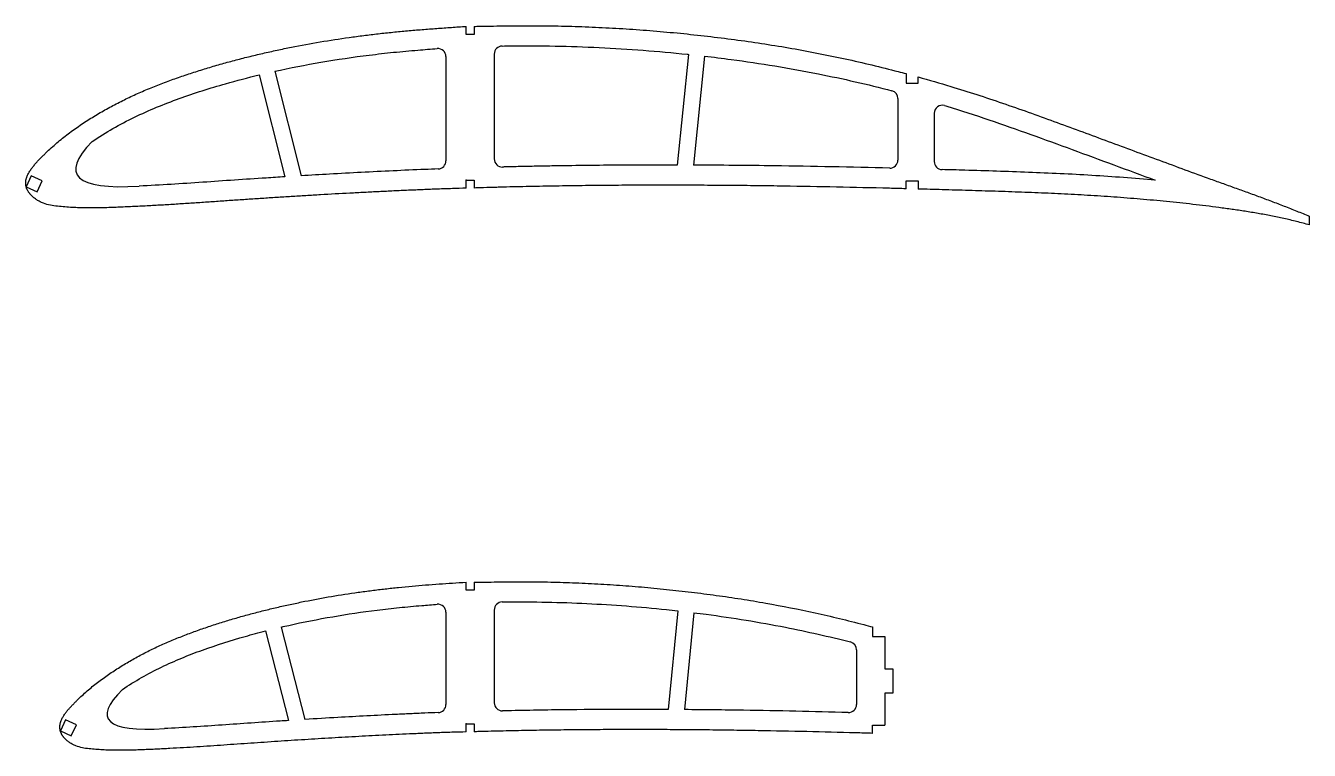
# Model space of a CAD drawing. Header units: millimetres. Extents: x -11497 to 404, y -3854 to 414.
# Drawn here: x -4543.5 to -4225, y -544.7 to -364.8 of the extents above; entities that cross this region are included whole.
import ezdxf

# ---------------------------------------------------------------- set-up
doc = ezdxf.new("R2010")
doc.units = ezdxf.units.MM

msp = doc.modelspace()

# ---------------------------------------------------------------- linework, layer by layer
for p, q in [((-4434.2476, -366.945), (-4434.2476, -364.9566)), ((-4432.2476, -364.945), (-4432.2476, -366.945)), ((-4432.2476, -366.945), (-4434.2476, -366.945)), ((-4439.2476, -372.4569), (-4439.2476, -398.3497)), ((-4427.2476, -371.8285), (-4427.2476, -397.871)), ((-4379.0535, -371.8997), (-4381.8692, -399.3863)), ((-4375.0775, -372.3382), (-4377.8494, -399.3978)), ((-4485.6211, -377.0022), (-4479.2454, -402.2992)), ((-4481.7238, -376.0984), (-4475.1836, -402.0483)), ((-4325.0692, -376.6745), (-4325.0692, -379.0745)), ((-4325.0692, -379.0745), (-4322.0692, -379.0745)), ((-4322.0692, -379.0745), (-4322.0692, -377.4919)), ((-4327.0692, -382.859), (-4327.0692, -398.1564)), ((-4318.0692, -386.5261), (-4318.0692, -398.508)), ((-4434.2476, -405.1311), (-4434.2476, -403.1311)), ((-4434.2476, -403.1311), (-4432.2476, -403.1311)), ((-4432.2476, -403.1311), (-4432.2476, -405.0814)), ((-4325.0692, -405.2642), (-4325.0692, -403.2642)), ((-4325.0692, -403.2642), (-4322.0692, -403.2642)), ((-4322.0692, -403.2642), (-4322.0692, -405.3453)), ((-4434.2476, -504.9656), (-4434.2476, -502.9793)), ((-4432.2476, -502.9656), (-4432.2476, -504.9656)), ((-4432.2476, -504.9656), (-4434.2476, -504.9656)), ((-4439.2476, -510.4308), (-4439.2476, -533.3297)), ((-4427.2476, -509.86), (-4427.2476, -532.906)), ((-4381.7102, -510.0589), (-4384.0731, -534.5673)), ((-4377.7369, -510.5274), (-4380.0569, -534.5919)), ((-4483.9923, -515.0405), (-4478.303, -537.2987)), ((-4480.1066, -514.0904), (-4474.2409, -537.0388)), ((-4333.3498, -514.0764), (-4333.3498, -516.4764)), ((-4333.3498, -516.4764), (-4330.3498, -516.4764)), ((-4330.3498, -516.4764), (-4330.3498, -524.4764)), ((-4337.3498, -519.7344), (-4337.3498, -533.3131)), ((-4330.3498, -524.4764), (-4328.3498, -524.4764)), ((-4328.3498, -524.4764), (-4328.3498, -530.4764)), ((-4328.3498, -530.4764), (-4330.3498, -530.4764)), ((-4330.3498, -530.4764), (-4330.3498, -538.4841)), ((-4434.2476, -540.1311), (-4434.2476, -538.1311)), ((-4434.2476, -538.1311), (-4432.2476, -538.1311)), ((-4432.2476, -538.1311), (-4432.2476, -540.0852)), ((-4333.3498, -540.4841), (-4333.3498, -538.4841)), ((-4333.3498, -538.4841), (-4330.3498, -538.4841))]:
    msp.add_line(p, q)
at = {"color": 7, "linetype": 'Continuous', "lineweight": 25}
for p, q in [((-4527.0492, -393.5235), (-4527.0489, -393.5237)), ((-4542.1541, -402.0405), (-4543.422, -404.7594)), ((-4539.4352, -403.3083), (-4542.1541, -402.0405)), ((-4540.7031, -406.0272), (-4539.4352, -403.3083)), ((-4543.422, -404.7594), (-4540.7031, -406.0272)), ((-4515.348, -404.6172), (-4515.3499, -404.6173)), ((-4224.9744, -412.0909), (-4224.9737, -414.2526)), ((-4519.5227, -529.5647), (-4519.5225, -529.5649)), ((-4533.6709, -537.1406), (-4534.9387, -539.8595)), ((-4530.952, -538.4085), (-4533.6709, -537.1406)), ((-4534.9387, -539.8595), (-4532.2198, -541.1274)), ((-4532.2198, -541.1274), (-4530.952, -538.4085)), ((-4509.1271, -539.3062), (-4509.1302, -539.3064))]:
    msp.add_line(p, q, dxfattribs=at)
for centre, start, end in [((-4441.2476, -372.4569), 0, 94.302179), ((-4425.2476, -371.8285), 91.004085, 180), ((-4329.0692, -382.859), 0, 75.417108), ((-4316.0692, -386.5261), 73.081375, 180), ((-4425.2476, -397.871), 180, 271.568947), ((-4329.0692, -398.1564), 268.537862, 360), ((-4441.2476, -398.3497), 272.101356, 0), ((-4316.0692, -398.508), 180, 268.37755), ((-4441.2476, -510.4308), 0, 94.285698), ((-4425.2476, -509.86), 90.79571, 180), ((-4339.3498, -519.7344), 360, 75.647724), ((-4441.2476, -533.3297), 272.065823, 0), ((-4425.2476, -532.906), 180, 271.335393), ((-4339.3498, -533.3131), 268.460531, 0)]:
    msp.add_arc(centre, 2, start, end)
for points, knots in [([(-4434.2476, -405.1311), (-4435.3788, -405.1594), (-4437.1172, -405.2131), (-4439.4625, -405.2911), (-4441.2845, -405.3557), (-4443.1061, -405.4258), (-4444.927, -405.5014), (-4446.7476, -405.5786), (-4449.1746, -405.6829), (-4452.2073, -405.8206), (-4455.8449, -405.9942), (-4459.481, -406.1763), (-4464.3272, -406.4306), (-4469.1704, -406.7003), (-4474.0108, -406.9869), (-4477.6398, -407.209), (-4481.2675, -407.4376), (-4484.8939, -407.6736), (-4488.5193, -407.9149), (-4492.1436, -408.1599), (-4495.767, -408.4095), (-4499.3897, -408.6594), (-4503.0121, -408.9045), (-4506.6348, -409.1389), (-4510.2579, -409.3571), (-4513.2778, -409.5208), (-4515.694, -409.6425), (-4517.5063, -409.7297), (-4519.3186, -409.8133), (-4521.131, -409.8924), (-4522.9439, -409.9599), (-4524.7572, -410.0107), (-4526.571, -410.0369), (-4528.3849, -410.0334), (-4530.1984, -409.9926), (-4532.0106, -409.9158), (-4533.8203, -409.792), (-4535.6261, -409.6239), (-4537.4258, -409.3898), (-4538.8905, -408.9953), (-4539.9966, -408.502), (-4540.6507, -408.1225), (-4541.148, -407.7787), (-4541.6274, -407.4103), (-4542.0747, -407.0026), (-4542.4289, -406.6095), (-4542.6225, -406.3779), (-4542.7597, -406.1976), (-4542.8865, -406.0099), (-4542.9996, -405.8134), (-4543.1021, -405.6115), (-4543.2101, -405.4128), (-4543.3113, -405.2107), (-4543.385, -404.9967), (-4543.4436, -404.7784), (-4543.4877, -404.5562), (-4543.5204, -404.3321), (-4543.5472, -404.031), (-4543.5509, -403.6525), (-4543.5055, -403.2767), (-4543.4487, -402.9802), (-4543.3941, -402.7603), (-4543.329, -402.5432), (-4543.2308, -402.2575), (-4543.0871, -401.908), (-4542.8869, -401.5012), (-4542.5909, -400.974), (-4542.1731, -400.3436), (-4541.6229, -399.6228), (-4541.0361, -398.931), (-4540.4248, -398.2614), (-4539.7954, -397.6086), (-4539.1556, -396.966), (-4538.2942, -396.1177), (-4537.1926, -395.0829), (-4535.8329, -393.8825), (-4534.4332, -392.729), (-4533.0003, -391.6171), (-4531.0503, -390.1867), (-4528.5482, -388.4892), (-4525.4619, -386.5816), (-4522.3016, -384.7988), (-4519.0723, -383.1435), (-4515.7831, -381.6103), (-4512.4429, -380.1907), (-4509.0639, -378.8658), (-4505.6529, -377.6243), (-4502.2133, -376.4628), (-4498.7499, -375.3724), (-4495.2649, -374.3515), (-4491.7623, -373.3905), (-4488.2437, -372.4868), (-4484.7105, -371.6395), (-4481.1635, -370.8478), (-4476.4173, -369.8659), (-4470.4561, -368.7702), (-4464.4628, -367.8472), (-4459.6528, -367.2031), (-4456.0382, -366.7675), (-4452.4172, -366.3786), (-4448.7912, -366.0266), (-4445.1588, -365.7339), (-4441.5239, -365.4574), (-4437.8874, -365.1854), (-4435.4611, -365.0262), (-4434.2476, -364.9566)], [0.472526886, 0.472526886, 0.472526886, 0.472526886, 0.480203193, 0.484328564, 0.488453936, 0.492579307, 0.496704679, 0.50083005, 0.504955422, 0.513206165, 0.521456908, 0.529707651, 0.537958394, 0.55445988, 0.562710623, 0.570961366, 0.579212108, 0.587462851, 0.595713594, 0.603964337, 0.61221508, 0.620465823, 0.628716566, 0.636967309, 0.645218052, 0.653468795, 0.657594167, 0.661719538, 0.66584491, 0.669970281, 0.674095653, 0.678221024, 0.682346396, 0.686471767, 0.690597139, 0.69472251, 0.698847882, 0.702973253, 0.707098625, 0.711223996, 0.713286682, 0.715349368, 0.71638071, 0.717412053, 0.719474739, 0.720506082, 0.721021753, 0.721537425, 0.722053096, 0.722568768, 0.723084439, 0.72360011, 0.724115782, 0.724631453, 0.725147125, 0.725662796, 0.726178468, 0.726694139, 0.727725482, 0.728756825, 0.729272496, 0.729788168, 0.730303839, 0.730819511, 0.731850853, 0.732882196, 0.733913539, 0.735976225, 0.738038911, 0.740101596, 0.742164282, 0.744226968, 0.746289654, 0.748352339, 0.752477711, 0.756603082, 0.760728454, 0.764853825, 0.768979197, 0.77722994, 0.785480683, 0.793731426, 0.801982169, 0.810232912, 0.818483655, 0.826734398, 0.834985141, 0.843235884, 0.851486627, 0.859737369, 0.867988112, 0.876238855, 0.884489598, 0.892740341, 0.900991084, 0.91749257, 0.933994056, 0.942244799, 0.950495542, 0.958746285, 0.966997028, 0.975247771, 0.983498514, 0.991749257, 1, 1, 1, 1]), ([(-4432.2476, -364.945), (-4431.7872, -364.9405), (-4430.1997, -364.9209), (-4427.4854, -364.8698), (-4424.1046, -364.8028), (-4420.7233, -364.7729), (-4417.3419, -364.7706), (-4412.8334, -364.8119), (-4408.3259, -364.9143), (-4403.8202, -365.076), (-4399.316, -365.2769), (-4393.6897, -365.6045), (-4386.9456, -366.1112), (-4380.2114, -366.7352), (-4373.4882, -367.4699), (-4366.7792, -368.3219), (-4360.086, -369.2928), (-4351.188, -370.7569), (-4340.1243, -372.9226), (-4330.7093, -375.1815), (-4325.7096, -376.5032), (-4325.0692, -376.6745)], [0.009241446, 0.009241446, 0.009241446, 0.009241446, 0.015625, 0.03125, 0.046875, 0.0625, 0.078125, 0.09375, 0.125, 0.140625, 0.15625, 0.1875, 0.21875, 0.25, 0.28125, 0.3125, 0.34375, 0.375, 0.4375, 0.5, 0.509189025, 0.509189025, 0.509189025, 0.509189025]), ([(-4481.7238, -376.0984), (-4477.926, -375.2529), (-4474.1076, -374.5048), (-4466.2861, -373.1623), (-4462.2786, -372.5751), (-4456.2584, -371.8265), (-4454.2495, -371.6003), (-4451.2334, -371.2891), (-4450.2276, -371.1895), (-4448.2149, -371.0029), (-4447.2078, -370.9169), (-4444.6, -370.7055), (-4442.9989, -370.583), (-4441.3977, -370.4626)], [0.504613131, 0.504613131, 0.504613131, 0.504613131, 0.625, 0.625, 0.75, 0.75, 0.8125, 0.8125, 0.84375, 0.84375, 0.875, 0.875, 0.924640544, 0.924640544, 0.924640544, 0.924640544]), ([(-4425.2827, -369.8288), (-4424.5648, -369.8162), (-4423.8469, -369.8051), (-4419.4723, -369.755), (-4415.8178, -369.768), (-4404.8613, -369.973), (-4397.5662, -370.3241), (-4386.6365, -371.1577), (-4382.9956, -371.4881), (-4379.2556, -371.8785), (-4379.1546, -371.889), (-4379.0535, -371.8997)], [0.050233065, 0.050233065, 0.050233065, 0.050233065, 0.0625, 0.0625, 0.125, 0.125, 0.25, 0.25, 0.3125, 0.3125, 0.314235697, 0.314235697, 0.314235697, 0.314235697]), ([(-4375.0775, -372.3382), (-4372.866, -372.5937), (-4370.656, -372.8682), (-4361.1941, -374.1295), (-4353.9821, -375.3071), (-4340.6989, -377.9502), (-4334.6141, -379.3499), (-4328.5656, -380.9234)], [0.337001623, 0.337001623, 0.337001623, 0.337001623, 0.375, 0.375, 0.5, 0.5, 0.606887293, 0.606887293, 0.606887293, 0.606887293]), ([(-4527.0489, -393.5237), (-4525.3587, -392.3822), (-4523.6356, -391.316), (-4520.1335, -389.3115), (-4518.3534, -388.3758), (-4514.7403, -386.6255), (-4512.9072, -385.8112), (-4509.1997, -384.2771), (-4507.3262, -383.5554), (-4501.6572, -381.5009), (-4497.8118, -380.2824), (-4491.1638, -378.3961), (-4488.3981, -377.6722), (-4485.6211, -377.0022)], [0, 0, 0, 0, 0.0625, 0.0625, 0.125, 0.125, 0.1875, 0.1875, 0.25, 0.25, 0.375, 0.375, 0.463356815, 0.463356815, 0.463356815, 0.463356815]), ([(-4322.0692, -377.4919), (-4319.3622, -378.2428), (-4314.4997, -379.657), (-4307.5203, -381.8574), (-4298.9671, -384.714), (-4290.4752, -387.7472), (-4282.0114, -390.8572), (-4275.6699, -393.2068), (-4269.3284, -395.5566), (-4262.9866, -397.9054), (-4256.6404, -400.2421), (-4251.3467, -402.1758), (-4247.108, -403.7119), (-4243.9257, -404.8551), (-4240.7447, -406.0019), (-4237.5666, -407.1566), (-4234.3978, -408.3367), (-4231.2384, -409.542), (-4228.0972, -410.794), (-4226.0086, -411.6425), (-4224.9744, -412.0909)], [0.523556792, 0.523556792, 0.523556792, 0.523556792, 0.5625, 0.59375, 0.625, 0.6875, 0.71875, 0.75, 0.78125, 0.8125, 0.84375, 0.875, 0.890625, 0.90625, 0.921875, 0.9375, 0.953125, 0.96875, 0.984375, 1, 1, 1, 1]), ([(-4315.4872, -384.6127), (-4315.3056, -384.6679), (-4315.1241, -384.7233), (-4311.4393, -385.851), (-4307.9559, -386.9793), (-4297.5499, -390.489), (-4290.6717, -392.9955), (-4276.935, -398.0638), (-4270.0744, -400.6199), (-4263.2056, -403.1528)], [0.684262644, 0.684262644, 0.684262644, 0.684262644, 0.6875, 0.6875, 0.75, 0.75, 0.875, 0.875, 1, 1, 1, 1]), ([(-4441.1743, -400.3483), (-4442.2811, -400.3889), (-4443.3878, -400.4321), (-4447.121, -400.5871), (-4449.7473, -400.7009), (-4457.625, -401.0674), (-4462.8753, -401.3387), (-4470.4777, -401.7676), (-4472.8308, -401.9056), (-4475.1836, -402.0483)], [0.705584984, 0.705584984, 0.705584984, 0.705584984, 0.71875, 0.71875, 0.75, 0.75, 0.8125, 0.8125, 0.840521771, 0.840521771, 0.840521771, 0.840521771]), ([(-4381.8692, -399.3863), (-4384.3465, -399.3818), (-4386.8239, -399.3821), (-4394.5581, -399.3991), (-4399.815, -399.4343), (-4407.7001, -399.5279), (-4410.3284, -399.566), (-4414.2709, -399.6331), (-4415.5851, -399.657), (-4418.2134, -399.7093), (-4419.5275, -399.7385), (-4422.1558, -399.7963), (-4423.47, -399.8242), (-4424.9204, -399.8628), (-4425.0566, -399.8665), (-4425.1929, -399.8702)], [0.470546394, 0.470546394, 0.470546394, 0.470546394, 0.5, 0.5, 0.5625, 0.5625, 0.59375, 0.59375, 0.609375, 0.609375, 0.625, 0.625, 0.640625, 0.640625, 0.642245062, 0.642245062, 0.642245062, 0.642245062]), ([(-4329.1202, -400.1557), (-4338.6651, -399.9121), (-4348.2123, -399.7102), (-4364.4561, -399.4854), (-4371.1528, -399.4241), (-4377.8494, -399.3978)], [0.261499511, 0.261499511, 0.261499511, 0.261499511, 0.375, 0.375, 0.454616129, 0.454616129, 0.454616129, 0.454616129]), ([(-4263.2056, -403.1528), (-4268.4465, -402.6719), (-4273.6912, -402.2798), (-4284.187, -401.6429), (-4289.438, -401.3967), (-4299.9436, -400.9889), (-4305.1982, -400.825), (-4312.344, -400.6153), (-4314.2349, -400.5608), (-4316.1258, -400.5072)], [0, 0, 0, 0, 0.0625, 0.0625, 0.125, 0.125, 0.1875, 0.1875, 0.209988541, 0.209988541, 0.209988541, 0.209988541]), ([(-4479.2454, -402.2992), (-4480.7862, -402.3961), (-4482.3268, -402.4948), (-4486.4906, -402.7664), (-4489.1136, -402.9418), (-4494.3593, -403.2985), (-4496.982, -403.4812), (-4502.2276, -403.8398), (-4504.8506, -404.0154), (-4510.0981, -404.3396), (-4512.7226, -404.486), (-4515.348, -404.6172)], [0.85664797, 0.85664797, 0.85664797, 0.85664797, 0.875, 0.875, 0.90625, 0.90625, 0.9375, 0.9375, 0.96875, 0.96875, 1, 1, 1, 1]), ([(-4325.0692, -405.2642), (-4326.441, -405.2276), (-4332.1887, -405.077), (-4342.3132, -404.8375), (-4353.2529, -404.6389), (-4362.0025, -404.5216), (-4368.5631, -404.4544), (-4375.1219, -404.4077), (-4381.6784, -404.3843), (-4388.2321, -404.3826), (-4394.7827, -404.4052), (-4401.3297, -404.4536), (-4407.8727, -404.5295), (-4413.3214, -404.6163), (-4417.678, -404.6994), (-4420.944, -404.7726), (-4423.6647, -404.831), (-4425.8404, -404.891), (-4428.0154, -404.9557), (-4430.1509, -405.0253), (-4431.7428, -405.0683), (-4432.2476, -405.0814)], [0.226729474, 0.226729474, 0.226729474, 0.226729474, 0.235976225, 0.265473253, 0.294970281, 0.309718795, 0.324467309, 0.339215823, 0.353964337, 0.368712851, 0.383461366, 0.39820988, 0.412958394, 0.427706908, 0.435081165, 0.442455422, 0.449829679, 0.453516807, 0.457203936, 0.464578193, 0.468003371, 0.468003371, 0.468003371, 0.468003371]), ([(-4224.9737, -414.2526), (-4226.0132, -413.9347), (-4228.1218, -413.3994), (-4231.2953, -412.6407), (-4234.4924, -411.9781), (-4237.7038, -411.3852), (-4240.9278, -410.8567), (-4244.1605, -410.3778), (-4247.3997, -409.9359), (-4250.6437, -409.5228), (-4253.892, -409.1366), (-4258.2283, -408.6547), (-4263.6578, -408.1168), (-4270.1854, -407.5656), (-4276.7225, -407.0978), (-4283.2678, -406.7112), (-4289.819, -406.3914), (-4296.3747, -406.1264), (-4302.9336, -405.9014), (-4309.4947, -405.6999), (-4315.8734, -405.5172), (-4320.0652, -405.4001), (-4322.0692, -405.3453)], [0, 0, 0, 0, 0.007374257, 0.014748514, 0.022122771, 0.029497028, 0.036871285, 0.044245542, 0.051619799, 0.058994056, 0.066368313, 0.07374257, 0.088491084, 0.103239598, 0.117988112, 0.132736627, 0.147485141, 0.162233655, 0.176982169, 0.191730683, 0.206479197, 0.219988552, 0.219988552, 0.219988552, 0.219988552]), ([(-4434.2476, -540.1311), (-4435.2991, -540.1558), (-4436.9104, -540.1987), (-4439.0813, -540.262), (-4440.7611, -540.3165), (-4442.4404, -540.3801), (-4444.1191, -540.4525), (-4445.7976, -540.5254), (-4448.0354, -540.6223), (-4450.8319, -540.7523), (-4454.1866, -540.9151), (-4457.5403, -541.0854), (-4462.0104, -541.3238), (-4466.4786, -541.5763), (-4470.9448, -541.8447), (-4474.2935, -542.0524), (-4477.6414, -542.2663), (-4480.9883, -542.4868), (-4484.3344, -542.7124), (-4487.6799, -542.9418), (-4491.0247, -543.1751), (-4494.3692, -543.4086), (-4497.7135, -543.6379), (-4501.0583, -543.8574), (-4504.4037, -544.0618), (-4507.1923, -544.2151), (-4509.4235, -544.3294), (-4511.097, -544.4115), (-4512.7706, -544.4903), (-4514.4444, -544.5645), (-4516.1186, -544.6281), (-4517.7932, -544.6765), (-4519.4684, -544.7008), (-4521.1437, -544.6984), (-4522.8186, -544.6605), (-4524.4924, -544.5904), (-4526.1638, -544.475), (-4527.8318, -544.3207), (-4529.4933, -544.0983), (-4530.8433, -543.7229), (-4531.8595, -543.2562), (-4532.4607, -542.9007), (-4532.916, -542.5776), (-4533.3552, -542.233), (-4533.7632, -541.8509), (-4534.0845, -541.483), (-4534.2588, -541.2657), (-4534.3819, -541.0967), (-4534.4954, -540.9212), (-4534.5964, -540.738), (-4534.6874, -540.5498), (-4534.7812, -540.3636), (-4534.8667, -540.174), (-4534.9268, -539.9745), (-4534.9741, -539.7717), (-4535.0096, -539.5658), (-4535.0353, -539.3585), (-4535.0564, -539.0802), (-4535.0607, -538.7307), (-4535.0204, -538.3834), (-4534.9745, -538.1087), (-4534.928, -537.9048), (-4534.871, -537.7035), (-4534.7845, -537.4384), (-4534.6568, -537.1137), (-4534.4753, -536.7363), (-4534.2069, -536.2466), (-4533.8249, -535.662), (-4533.3203, -534.9934), (-4532.781, -534.3522), (-4532.2182, -533.7319), (-4531.6379, -533.128), (-4531.0482, -532.5333), (-4530.2536, -531.7487), (-4529.2375, -530.7913), (-4527.9836, -529.6805), (-4526.692, -528.6135), (-4525.37, -527.5846), (-4523.5706, -526.2612), (-4521.261, -524.6913), (-4518.4125, -522.9261), (-4515.4947, -521.2778), (-4512.5138, -519.7463), (-4509.4769, -518.3286), (-4506.3931, -517.016), (-4503.2738, -515.7899), (-4500.1244, -514.6425), (-4496.9492, -513.5679), (-4493.7519, -512.5598), (-4490.5349, -511.6155), (-4487.3018, -510.7268), (-4484.0542, -509.891), (-4480.7931, -509.1073), (-4477.5197, -508.3753), (-4473.1399, -507.4671), (-4467.6394, -506.4541), (-4462.1103, -505.6001), (-4457.6734, -505.0043), (-4454.3396, -504.6016), (-4451.0003, -504.2413), (-4447.6566, -503.9162), (-4444.3075, -503.6438), (-4440.9566, -503.3872), (-4437.6036, -503.1482), (-4435.3663, -503.0257), (-4434.2476, -502.9793)], [0.472461476, 0.472461476, 0.472461476, 0.472461476, 0.480203193, 0.484328564, 0.488453936, 0.492579307, 0.496704679, 0.50083005, 0.504955422, 0.513206165, 0.521456908, 0.529707651, 0.537958394, 0.55445988, 0.562710623, 0.570961366, 0.579212108, 0.587462851, 0.595713594, 0.603964337, 0.61221508, 0.620465823, 0.628716566, 0.636967309, 0.645218052, 0.653468795, 0.657594167, 0.661719538, 0.66584491, 0.669970281, 0.674095653, 0.678221024, 0.682346396, 0.686471767, 0.690597139, 0.69472251, 0.698847882, 0.702973253, 0.707098625, 0.711223996, 0.713286682, 0.715349368, 0.71638071, 0.717412053, 0.719474739, 0.720506082, 0.721021753, 0.721537425, 0.722053096, 0.722568768, 0.723084439, 0.72360011, 0.724115782, 0.724631453, 0.725147125, 0.725662796, 0.726178468, 0.726694139, 0.727725482, 0.728756825, 0.729272496, 0.729788168, 0.730303839, 0.730819511, 0.731850853, 0.732882196, 0.733913539, 0.735976225, 0.738038911, 0.740101596, 0.742164282, 0.744226968, 0.746289654, 0.748352339, 0.752477711, 0.756603082, 0.760728454, 0.764853825, 0.768979197, 0.77722994, 0.785480683, 0.793731426, 0.801982169, 0.810232912, 0.818483655, 0.826734398, 0.834985141, 0.843235884, 0.851486627, 0.859737369, 0.867988112, 0.876238855, 0.884489598, 0.892740341, 0.900991084, 0.91749257, 0.933994056, 0.942244799, 0.950495542, 0.958746285, 0.966997028, 0.975247771, 0.983498514, 0.991749257, 1, 1, 1, 1]), ([(-4432.2476, -502.9656), (-4431.8769, -502.962), (-4430.4689, -502.946), (-4428.0237, -502.9058), (-4424.912, -502.8487), (-4421.7998, -502.8287), (-4418.6876, -502.8321), (-4414.5381, -502.8797), (-4410.3897, -502.9818), (-4406.2431, -503.1397), (-4402.0979, -503.333), (-4396.9201, -503.6451), (-4390.714, -504.124), (-4384.5171, -504.7108), (-4378.3306, -505.3997), (-4372.1573, -506.1961), (-4365.9988, -507.1016), (-4357.812, -508.4659), (-4347.633, -510.479), (-4338.8262, -512.6101), (-4334.0831, -513.8776), (-4333.3498, -514.0764)], [0.010040943, 0.010040943, 0.010040943, 0.010040943, 0.015625, 0.03125, 0.046875, 0.0625, 0.078125, 0.09375, 0.125, 0.140625, 0.15625, 0.1875, 0.21875, 0.25, 0.28125, 0.3125, 0.34375, 0.375, 0.4375, 0.5, 0.511443709, 0.511443709, 0.511443709, 0.511443709]), ([(-4480.1066, -514.0904), (-4479.4981, -513.9479), (-4478.8892, -513.8081), (-4474.6592, -512.8573), (-4471.0182, -512.1401), (-4463.6988, -510.8823), (-4460.0178, -510.3415), (-4454.4886, -509.6525), (-4452.6436, -509.444), (-4449.8736, -509.1571), (-4448.9499, -509.0655), (-4447.1015, -508.8935), (-4446.1766, -508.8139), (-4443.9671, -508.6332), (-4442.6823, -508.5327), (-4441.3971, -508.4364)], [0.478953835, 0.478953835, 0.478953835, 0.478953835, 0.5, 0.5, 0.625, 0.625, 0.75, 0.75, 0.8125, 0.8125, 0.84375, 0.84375, 0.875, 0.875, 0.918381079, 0.918381079, 0.918381079, 0.918381079]), ([(-4425.2754, -507.8602), (-4424.9119, -507.8551), (-4424.5485, -507.8507), (-4420.869, -507.8143), (-4417.5554, -507.8311), (-4407.6224, -508.0286), (-4401.0103, -508.3521), (-4391.1062, -509.1114), (-4387.8073, -509.4112), (-4383.577, -509.853), (-4382.6435, -509.9541), (-4381.7102, -510.0589)], [0.055650718, 0.055650718, 0.055650718, 0.055650718, 0.0625, 0.0625, 0.125, 0.125, 0.25, 0.25, 0.3125, 0.3125, 0.330200585, 0.330200585, 0.330200585, 0.330200585]), ([(-4377.7369, -510.5274), (-4376.7003, -510.6555), (-4375.6639, -510.7883), (-4371.3359, -511.3628), (-4368.0482, -511.8466), (-4361.5008, -512.9163), (-4358.2386, -513.5026), (-4349.5764, -515.2096), (-4344.1986, -516.4293), (-4338.854, -517.7968)], [0.355327888, 0.355327888, 0.355327888, 0.355327888, 0.375, 0.375, 0.4375, 0.4375, 0.5, 0.5, 0.60408119, 0.60408119, 0.60408119, 0.60408119]), ([(-4519.5225, -529.5649), (-4517.9693, -528.5191), (-4516.3863, -527.5413), (-4513.168, -525.7046), (-4511.5321, -524.8471), (-4508.2117, -523.2432), (-4506.527, -522.4973), (-4503.1202, -521.0904), (-4501.3988, -520.4279), (-4496.1895, -518.5435), (-4492.6554, -517.4243), (-4487.3875, -515.93), (-4485.6923, -515.474), (-4483.9923, -515.0405)], [0, 0, 0, 0, 0.0625, 0.0625, 0.125, 0.125, 0.1875, 0.1875, 0.25, 0.25, 0.375, 0.375, 0.434054579, 0.434054579, 0.434054579, 0.434054579]), ([(-4384.0731, -534.5673), (-4387.439, -534.5505), (-4390.8049, -534.5434), (-4398.9666, -534.5512), (-4403.7623, -534.5774), (-4410.9559, -534.6542), (-4413.3537, -534.6858), (-4418.1493, -534.7612), (-4420.5471, -534.8075), (-4423.6969, -534.8715), (-4424.449, -534.8879), (-4425.201, -534.9054)], [0.456136107, 0.456136107, 0.456136107, 0.456136107, 0.5, 0.5, 0.5625, 0.5625, 0.59375, 0.59375, 0.625, 0.625, 0.634801777, 0.634801777, 0.634801777, 0.634801777]), ([(-4339.4035, -535.3123), (-4348.0655, -535.0795), (-4356.7297, -534.8868), (-4370.2822, -534.6828), (-4375.1696, -534.6274), (-4380.0569, -534.5919)], [0.262083814, 0.262083814, 0.262083814, 0.262083814, 0.375, 0.375, 0.438690179, 0.438690179, 0.438690179, 0.438690179]), ([(-4478.303, -537.2987), (-4479.0091, -537.3446), (-4479.7152, -537.391), (-4482.8133, -537.5962), (-4485.2051, -537.7586), (-4489.9883, -538.0887), (-4492.3798, -538.2572), (-4497.163, -538.5881), (-4499.5548, -538.7501), (-4504.3397, -539.0494), (-4506.733, -539.1844), (-4509.1271, -539.3062)], [0.865775548, 0.865775548, 0.865775548, 0.865775548, 0.875, 0.875, 0.90625, 0.90625, 0.9375, 0.9375, 0.96875, 0.96875, 1, 1, 1, 1]), ([(-4441.1755, -535.3284), (-4442.2903, -535.3686), (-4443.4047, -535.4157), (-4445.7165, -535.5158), (-4446.914, -535.5671), (-4449.3089, -535.6745), (-4450.5062, -535.7307), (-4456.4922, -536.0175), (-4461.2798, -536.2701), (-4468.7914, -536.703), (-4471.5163, -536.8676), (-4474.2409, -537.0388)], [0.704210872, 0.704210872, 0.704210872, 0.704210872, 0.71875, 0.71875, 0.734375, 0.734375, 0.75, 0.75, 0.8125, 0.8125, 0.848087815, 0.848087815, 0.848087815, 0.848087815]), ([(-4333.3498, -540.4841), (-4334.7659, -540.4433), (-4340.2051, -540.2896), (-4349.6682, -540.0471), (-4359.7268, -539.8444), (-4367.7726, -539.7204), (-4373.8063, -539.6463), (-4379.8388, -539.591), (-4385.8702, -539.5574), (-4391.8999, -539.5435), (-4397.9279, -539.552), (-4403.9538, -539.5839), (-4409.9772, -539.6417), (-4414.9945, -539.7111), (-4419.0069, -539.7793), (-4422.0153, -539.8398), (-4424.5218, -539.89), (-4426.5263, -539.9403), (-4428.5305, -539.9911), (-4430.4374, -540.0427), (-4431.8434, -540.0759), (-4432.2476, -540.0852)], [0.22559376, 0.22559376, 0.22559376, 0.22559376, 0.235976225, 0.265473253, 0.294970281, 0.309718795, 0.324467309, 0.339215823, 0.353964337, 0.368712851, 0.383461366, 0.39820988, 0.412958394, 0.427706908, 0.435081165, 0.442455422, 0.449829679, 0.453516807, 0.457203936, 0.464578193, 0.467553559, 0.467553559, 0.467553559, 0.467553559])]:
    msp.add_open_spline(points, degree=3, knots=knots, dxfattribs=at)
for points in [[(-4527.0492, -393.5235), (-4535.1052, -401.852), (-4531.2054, -405.5499), (-4515.3498, -404.6173)], [(-4519.5227, -529.5647), (-4526.9888, -536.9751), (-4523.5246, -540.2223), (-4509.1302, -539.3064)]]:
    msp.add_open_spline(points, degree=3, dxfattribs=at)
for p in [(-4434.2476, -403.1311), (-4434.2476, -538.1311)]:
    msp.add_point(p)

doc.saveas('drawing.dxf')
